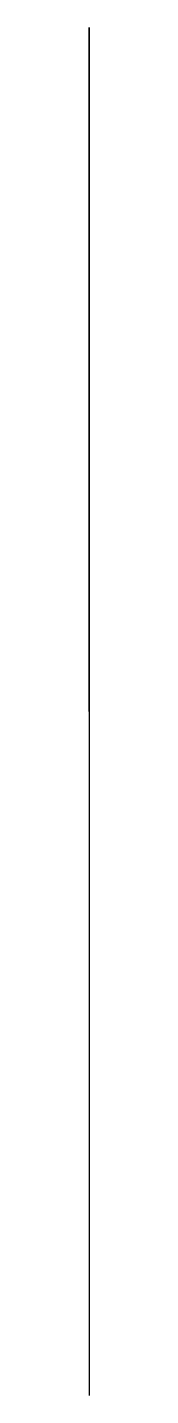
# Model space of a CAD drawing. Header units: millimetres. Extents: x 0 to 0, y -7 to 7.
import ezdxf

# ---------------------------------------------------------------- set-up
doc = ezdxf.new("R2010")
doc.units = ezdxf.units.MM

msp = doc.modelspace()

# ---------------------------------------------------------------- linework, layer by layer
for p, q in [((0, 7.007, 42.55), (0, 0, 42.55)), ((0, 3.504, 29.775), (0, 7.007, 42.55)), ((0, 0, 17), (0, 3.504, 29.775)), ((0, 0, 42.55), (0, -7.007, 42.55)), ((0, 0), (0, 0, 8.5)), ((0, 0, 8.5), (0, 0, 17)), ((0, 0, 17), (0, -3.504, 29.775)), ((0, -3.504, 29.775), (0, -7.007, 42.55))]:
    msp.add_line(p, q)

doc.saveas('drawing.dxf')
